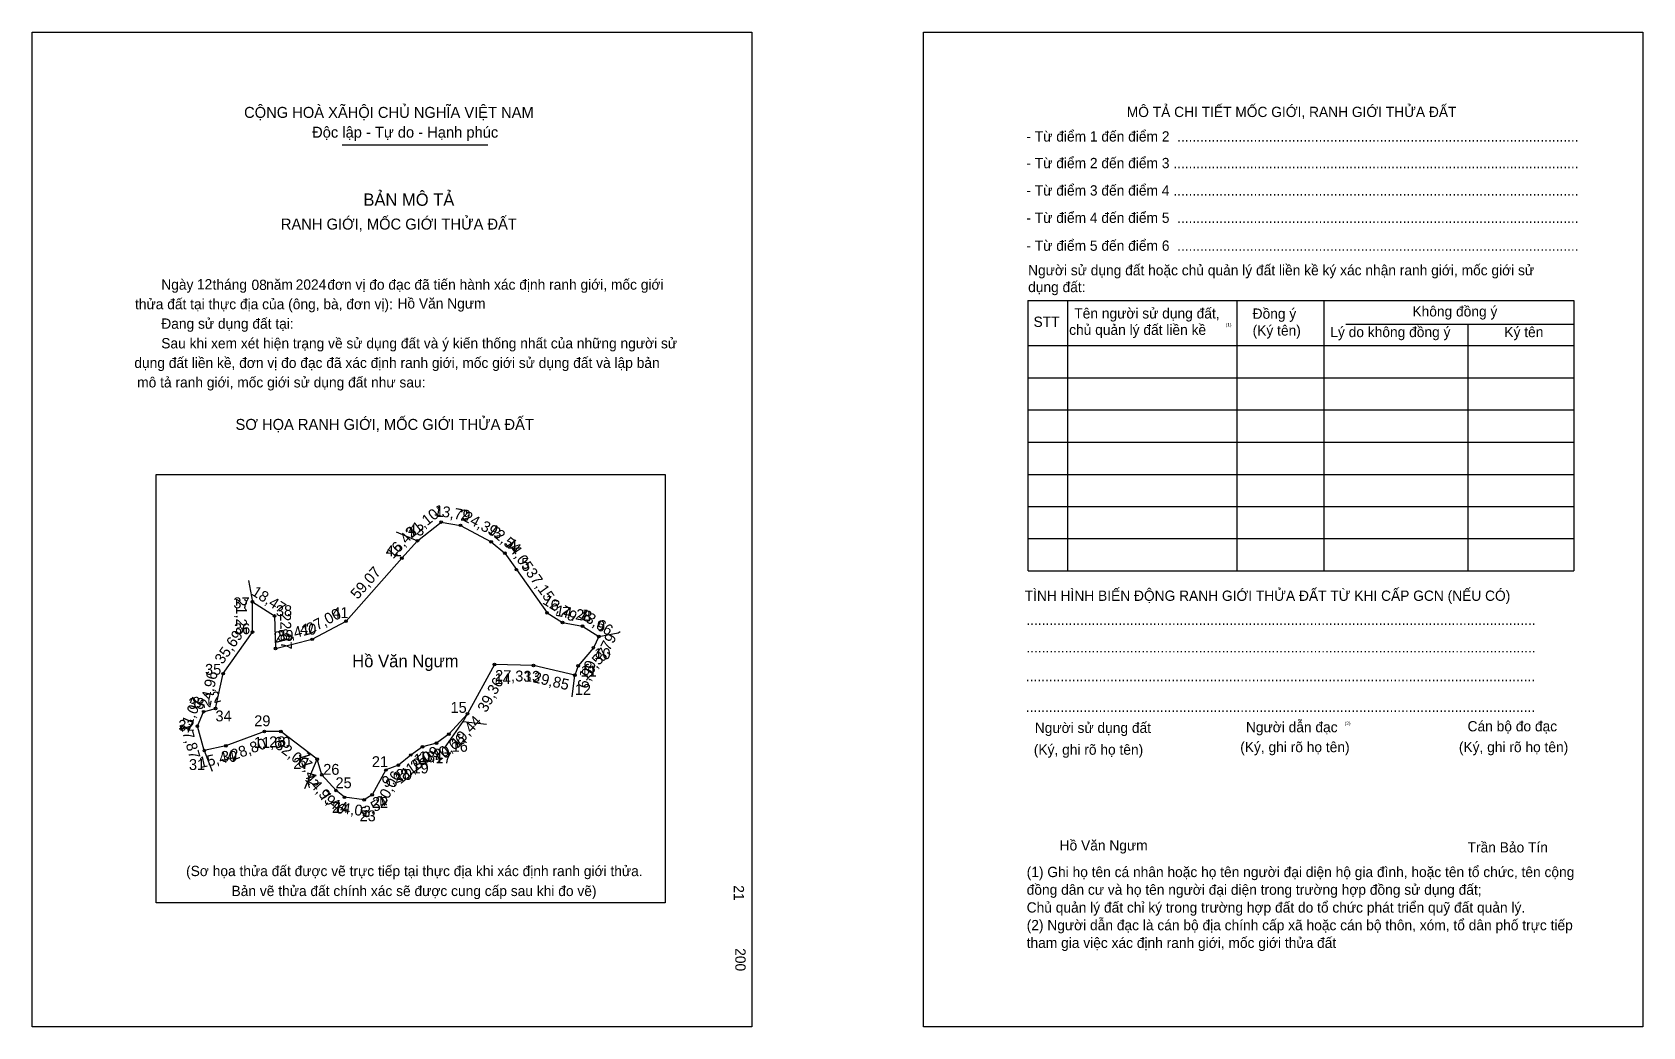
# Model space of a CAD drawing. Extents: x 547643 to 548772, y 1825358 to 1826057.
import ezdxf

# ---------------------------------------------------------------- set-up
doc = ezdxf.new("R2010")
doc.units = 0
for name, color, linetype in [('bmtKhungInTrang1', 7, 'Continuous'), ('bmtKhungInTrang2', 7, 'Continuous'), ('bmtNoiDung', 7, 'Continuous'), ('bmtTemplate', 7, 'Continuous'), ('CanhThua', 7, 'Continuous'), ('ChieuDaiCanhThua', 7, 'Continuous'), ('MocDinhThua', 7, 'Continuous'), ('RauThua', 7, 'Continuous'), ('SoHieuDinhThua', 7, 'Continuous'), ('TenChuSuDung', 7, 'Continuous')]:
    doc.layers.add(name, color=color, linetype=linetype)

msp = doc.modelspace()

# ---------------------------------------------------------------- linework, layer by layer
at = {"layer": 'bmtKhungInTrang1'}
msp.add_lwpolyline([(547642.6, 1826056.5), (548147.3, 1826056.5), (548147.3, 1825358.4), (547642.6, 1825358.4)], close=True, dxfattribs=at)
at = {"layer": 'bmtKhungInTrang2'}
msp.add_lwpolyline([(548267.7, 1826056.5), (548772.4, 1826056.5), (548772.4, 1825358.4), (548267.7, 1825358.4)], close=True, dxfattribs=at)
at = {"layer": 'bmtTemplate'}
for p, q in [((547860.1, 1825977.4), (547962.1, 1825977.4)), ((548368.9, 1825868.3), (548368.9, 1825678.5)), ((548487.7, 1825868.3), (548487.7, 1825678.5)), ((548548.7, 1825868.5), (548548.7, 1825678.5)), ((548724.1, 1825868.3), (548724.1, 1825678.5)), ((548564.2, 1825851.5), (548724.1, 1825851.5)), ((548341.2, 1825836.6), (548724.1, 1825836.6)), ((548341.2, 1825814), (548724.1, 1825814)), ((548341.2, 1825791.4), (548724.1, 1825791.4)), ((548341.2, 1825768.8), (548724.1, 1825768.8)), ((548341.2, 1825746.2), (548724.1, 1825746.2)), ((548341.2, 1825723.7), (548724.1, 1825723.7)), ((548341.2, 1825701.1), (548724.1, 1825701.1)), ((548341.2, 1825678.5), (548724.1, 1825678.5))]:
    msp.add_line(p, q, dxfattribs=at)
for points in [[(548341, 1825868.3), (548724.1, 1825868.3)], [(548341, 1825868.3), (548341, 1825678.5)], [(548649.6, 1825851.3), (548649.6, 1825678.5)]]:
    msp.add_lwpolyline(points, dxfattribs=at)
msp.add_lwpolyline([(547729.4, 1825445.4), (547729.4, 1825746.2), (548086.5, 1825746.2), (548086.5, 1825445.4)], close=True, dxfattribs=at)
at = {"layer": 'CanhThua'}
for p, q in [((547912.9, 1825699.6), (547929.4, 1825712.7)), ((547929.4, 1825712.7), (547943, 1825710.4)), ((547943, 1825710.4), (547964.5, 1825698.8)), ((547901.8, 1825687.4), (547912.9, 1825699.6)), ((547964.5, 1825698.8), (547974.2, 1825690.9)), ((547862.7, 1825643.1), (547901.8, 1825687.4)), ((547974.2, 1825690.9), (547982.2, 1825679.3)), ((547982.2, 1825679.3), (548003.7, 1825649)), ((547797.1, 1825635.5), (547797, 1825656.7)), ((547797, 1825656.7), (547812.6, 1825646.8)), ((547812.6, 1825646.8), (547813.3, 1825623.9)), ((547838.9, 1825630.4), (547862.7, 1825643.1)), ((548003.7, 1825649), (548014.5, 1825642.2)), ((548014.5, 1825642.2), (548028.6, 1825639.7)), ((547776.5, 1825606.3), (547797.1, 1825635.5)), ((548028.6, 1825639.7), (548040.1, 1825632.4)), ((548040.1, 1825632.4), (548036.2, 1825624.5)), ((547813.3, 1825623.9), (547838.9, 1825630.4)), ((548036.2, 1825624.5), (548025.5, 1825611.8)), ((547966.8, 1825612.7), (547947.9, 1825578.2)), ((547994.2, 1825612), (547966.8, 1825612.7)), ((548023.2, 1825605.2), (547994.2, 1825612)), ((548025.5, 1825611.8), (548023.2, 1825605.2)), ((547771.2, 1825581.9), (547776.5, 1825606.3)), ((547758.4, 1825569.5), (547762.8, 1825579.6)), ((547762.8, 1825579.6), (547771.2, 1825581.9)), ((547947.9, 1825578.2), (547934.8, 1825563.8)), ((547763.3, 1825552.3), (547758.4, 1825569.5)), ((547805.4, 1825565.7), (547778.4, 1825555.6)), ((547817, 1825565.7), (547805.4, 1825565.7)), ((547842.5, 1825546.3), (547817, 1825565.7)), ((547934.8, 1825563.8), (547926.2, 1825557.5)), ((547778.4, 1825555.6), (547763.3, 1825552.3)), ((547916.3, 1825555), (547908.1, 1825549.2)), ((547926.2, 1825557.5), (547916.3, 1825555)), ((547845.8, 1825535.3), (547842.5, 1825546.3)), ((547899.4, 1825542.1), (547890.7, 1825538.7)), ((547908.1, 1825549.2), (547899.4, 1825542.1)), ((547855.7, 1825524.2), (547845.8, 1825535.3)), ((547890.7, 1825538.7), (547881.1, 1825521.2)), ((547861.6, 1825519.5), (547855.7, 1825524.2)), ((547875.5, 1825517.7), (547861.6, 1825519.5)), ((547881.1, 1825521.2), (547875.5, 1825517.7))]:
    msp.add_line(p, q, dxfattribs=at)
at = {"layer": 'MocDinhThua'}
for centre in [(547929.4, 1825712.7), (547943, 1825710.4), (547912.9, 1825699.6), (547964.5, 1825698.8), (547901.8, 1825687.4), (547974.2, 1825690.9), (547982.2, 1825679.3), (547797, 1825656.7), (547812.6, 1825646.8), (547862.7, 1825643.1), (548003.7, 1825649), (548014.5, 1825642.2), (547797.1, 1825635.5), (547838.9, 1825630.4), (548028.6, 1825639.7), (548040.1, 1825632.4), (547813.3, 1825623.9), (548036.2, 1825624.5), (547966.8, 1825612.7), (547994.2, 1825612), (548025.5, 1825611.8), (547776.5, 1825606.3), (548023.2, 1825605.2), (547762.8, 1825579.6), (547771.2, 1825581.9), (547947.9, 1825578.2), (547758.4, 1825569.5), (547805.4, 1825565.7), (547817, 1825565.7), (547934.8, 1825563.8), (547763.3, 1825552.3), (547778.4, 1825555.6), (547916.3, 1825555), (547926.2, 1825557.5), (547842.5, 1825546.3), (547899.4, 1825542.1), (547908.1, 1825549.2), (547845.8, 1825535.3), (547890.7, 1825538.7), (547855.7, 1825524.2), (547861.6, 1825519.5), (547875.5, 1825517.7), (547881.1, 1825521.2)]:
    msp.add_circle(centre, 0.916, dxfattribs=at)
at = {"layer": 'RauThua'}
for p, q in [((547897.9, 1825705.8), (547912.9, 1825699.6)), ((547794.2, 1825671.7), (547797, 1825656.7)), ((548040.1, 1825632.4), (548053.5, 1825635)), ((548040.1, 1825632.4), (548053.5, 1825635)), ((548053.5, 1825635), (548054.9, 1825635.8)), ((548053.5, 1825635), (548054.9, 1825635.8)), ((548021.4, 1825590.1), (548023.2, 1825605.2)), ((547944.9, 1825572.7), (547947.9, 1825578.2)), ((547944.9, 1825572.7), (547947.9, 1825578.2)), ((547931.7, 1825554.1), (547944.9, 1825572.7)), ((547944.9, 1825572.7), (547961.2, 1825570.8)), ((547763.3, 1825552.3), (547763.8, 1825550.6)), ((547763.8, 1825550.6), (547768.7, 1825537.9)), ((547833.9, 1825525.8), (547842.5, 1825546.3))]:
    msp.add_line(p, q, dxfattribs=at)

# ---------------------------------------------------------------- texts
at = {"layer": 'bmtNoiDung'}
for s, height, p in [('12', 7.22, (547758.1, 1825876)), ('08', 7.22, (547796.4, 1825875.6)), ('2024', 7.22, (547827.4, 1825875.8)), ('Hồ Văn Ngưm', 7.222, (547898.8, 1825862.6)), ('Hồ Văn Ngưm', 7.222, (548363.3, 1825482.2))]:
    msp.add_text(s, height=height, dxfattribs=at).set_placement(p)
for s, p in [('21', (548134.7, 1825457.8)), ('200', (548135.8, 1825413.6))]:
    msp.add_text(s, height=7.22, rotation=270, dxfattribs=at).set_placement(p)
at = {"layer": 'bmtTemplate'}
for s, height, p in [('CỘNG HOÀ XÃHỘI CHỦ NGHĨA VIỆT NAM', 7.703, (547791.2, 1825996.4)), ('MÔ TẢ CHI TIẾT MỐC GIỚI, RANH GIỚI THỬA ĐẤT', 7.219, (548410.4, 1825997)), ('Độc lập - Tự do - Hạnh phúc', 7.703, (547838.9, 1825982.5)), ('- Từ điểm 1 đến điểm 2  .........................................................................................................', 7.2192, (548340, 1825979.8)), ('- Từ điểm 2 đến điểm 3 ..........................................................................................................', 7.2192, (548340, 1825961.1)), ('- Từ điểm 3 đến điểm 4 ..........................................................................................................', 7.2192, (548340, 1825941.9)), ('BẢN MÔ TẢ', 8.67, (547874.9, 1825934.7)), ('RANH GIỚI, MỐC GIỚI THỬA ĐẤT', 7.703, (547817, 1825918)), ('- Từ điểm 4 đến điểm 5  .........................................................................................................', 7.2192, (548340, 1825922.7)), ('- Từ điểm 5 đến điểm 6  .........................................................................................................', 7.2192, (548340, 1825903.1)), ('Người sử dụng đất hoặc chủ quản lý đất liền kề ký xác nhận ranh giới, mốc giới sử', 7.219, (548341.2, 1825885.9)), ('Ngày     tháng     năm         đơn vị đo đạc đã tiến hành xác định ranh giới, mốc giới ', 7.222, (547733.1, 1825875.8)), ('dụng đất:', 7.22, (548341.2, 1825874.1)), ('thửa đất tại thực địa của (ông, bà, đơn vị):', 7.222, (547714.7, 1825862.1)), ('STT', 7.22, (548345, 1825849.7)), ('Tên người sử dụng đất,', 7.219, (548373.6, 1825855.6)), ('Đồng ý', 7.22, (548498.7, 1825855.4)), ('Không đồng ý', 7.219, (548610.8, 1825857)), ('Đang sử dụng đất tại:', 7.222, (547733.1, 1825848.4)), ('chủ quản lý đất liền kề', 7.219, (548370, 1825844.1)), ('(1)', 2.41, (548479.8, 1825850)), ('(Ký tên)', 7.22, (548498.7, 1825843.6)), ('Lý do không đồng ý', 7.219, (548553.2, 1825842.5)), ('Ký tên', 7.22, (548675.3, 1825842.5)), ('Sau khi xem xét hiện trạng về sử dụng đất và ý kiến thống nhất của những người sử ', 7.222, (547733.1, 1825834.6)), ('dụng đất liền kề, đơn vị đo đạc đã xác định ranh giới, mốc giới sử dụng đất và lập bản', 7.222, (547714.2, 1825820.9)), ('mô tả ranh giới, mốc giới sử dụng đất như sau:', 7.222, (547716.2, 1825807.2)), ('SƠ HỌA RANH GIỚI, MỐC GIỚI THỬA ĐẤT', 7.703, (547785.2, 1825777.4)), ('TÌNH HÌNH BIẾN ĐỘNG RANH GIỚI THỬA ĐẤT TỪ KHI CẤP GCN (NẾU CÓ)', 7.219, (548338.8, 1825657.4)), ('.....................................................................................................................................', 7.23, (548340, 1825640.4)), ('.....................................................................................................................................', 7.23, (548340, 1825621.2)), ('.....................................................................................................................................', 7.23, (548339.6, 1825600.9)), ('.....................................................................................................................................', 7.23, (548339.6, 1825579.4)), ('Người dẫn đạc', 7.219, (548494, 1825565.2)), ('Người sử dụng đất', 7.219, (548345.9, 1825564.7)), ('(2)', 2.41, (548563.3, 1825570.2)), ('Cán bộ đo đạc', 7.219, (548649.5, 1825565.8)), ('(Ký, ghi rõ họ tên)', 7.219, (548345.2, 1825549.4)), ('(Ký, ghi rõ họ tên)', 7.219, (548490, 1825551.2)), ('(Ký, ghi rõ họ tên)', 7.219, (548643.4, 1825551.2)), ('Trần Bảo Tín', 7.219, (548649.5, 1825480.8)), ('(Sơ họa thửa đất được vẽ trực tiếp tại thực địa khi xác định ranh giới thửa.', 7.222, (547750.5, 1825464.2)), ('(1) Ghi họ tên cá nhân hoặc họ tên người đại diện hộ gia đình, hoặc tên tổ chức, tên cộng', 7.219, (548340.2, 1825463.5)), ('Bản vẽ thửa đất chính xác sẽ được cung cấp sau khi đo vẽ)', 7.222, (547782.4, 1825450.2)), ('đồng dân cư và họ tên người đại diện trong trường hợp đồng sử dụng đất;', 7.219, (548340.2, 1825451.1)), ('Chủ quản lý đất chỉ ký trong trường hợp đất do tổ chức phát triển quỹ đất quản lý.', 7.219, (548340.2, 1825438.6)), ('(2) Người dẫn đạc là cán bộ địa chính cấp xã hoặc cán bộ thôn, xóm, tổ dân phố trực tiếp', 7.219, (548340.2, 1825426.2)), ('tham gia việc xác định ranh giới, mốc giới thửa đất', 7.219, (548340.2, 1825413.8))]:
    msp.add_text(s, height=height, dxfattribs=at).set_placement(p)
at = {"layer": 'ChieuDaiCanhThua'}
for s, rotation, p in [('21,10', 38.4563, (547908.5, 1825701)), ('13,79', 350.3335, (547924, 1825717.5)), ('24,39', 331.775, (547944, 1825714.2)), ('12,54', 320.6157, (547961.7, 1825706.1)), ('16,43', 47.7054, (547895.7, 1825686.4)), ('14,05', 304.656, (547973.9, 1825698.1)), ('59,07', 48.5496, (547870.8, 1825658)), ('37,15', 305.2865, (547988.5, 1825677.1)), ('18,47', 327.3594, (547795.8, 1825662)), ('21,25', 270.1753, (547785.5, 1825659.2)), ('12,79', 328.0549, (548000, 1825655.8)), ('14,28', 349.7673, (548009.3, 1825647)), ('22,87', 271.9674, (547816.3, 1825648.6)), ('27,00', 28.1805, (547837.5, 1825633.9)), ('13,66', 327.5648, (548025.3, 1825646.3)), ('35,69', 54.8829, (547776.1, 1825612.4)), ('26,41', 14.1736, (547813.2, 1825627.8)), ('8,79', 63.3766, (548043.8, 1825614.2)), ('16,57', 49.857, (548031.1, 1825600.8)), ('27,33', 358.3981, (547967.1, 1825601.3)), ('6,99', 71.2307, (548031.9, 1825595.2)), ('24,96', 77.7476, (547767.4, 1825582.1)), ('39,36', 61.2523, (547961.1, 1825578.5)), ('29,85', 346.9442, (547993.3, 1825600.4)), ('11,07', 66.5446, (547751.9, 1825564.1)), ('8,72', 14.9797, (547756.3, 1825581.8)), ('19,44', 47.7729, (547941.1, 1825553.6)), ('17,87', 285.9062, (547746.3, 1825570.4)), ('10,66', 36.1392, (547926.7, 1825543.7)), ('15,44', 12.1922, (547760.5, 1825540)), ('28,80', 20.5432, (547783.6, 1825545.3)), ('11,60', 0.1285, (547798.1, 1825554.2)), ('32,06', 322.7176, (547812.3, 1825554.8)), ('10,09', 34.8133, (547908, 1825535.2)), ('10,20', 14.3945, (547911.5, 1825541.9)), ('11,42', 286.843, (547829.4, 1825550)), ('11,25', 39.6491, (547900.9, 1825528.5)), ('14,99', 311.6837, (547833.5, 1825531.9)), ('20,06', 61.118, (547889.6, 1825512.9)), ('9,28', 21.084, (547889.7, 1825526.1)), ('7,46', 321.4409, (547843.6, 1825519.2)), ('6,54', 31.6012, (547875.7, 1825504.4)), ('14,02', 352.7559, (547854.1, 1825508.9))]:
    msp.add_text(s, height=7.64, rotation=rotation, dxfattribs=at).set_placement(p)
at = {"layer": 'SoHieuDinhThua'}
for s, p in [('1', (547925.5, 1825716.3)), ('2', (547942.8, 1825713.8)), ('43', (547906.2, 1825703.3)), ('3', (547966, 1825701.4)), ('4', (547977.1, 1825692.2)), ('42', (547890.5, 1825688.7)), ('5', (547985.7, 1825679.9)), ('37', (547783.7, 1825652.2)), ('38', (547813.5, 1825646.7)), ('6', (548006.2, 1825650.7)), ('7', (548014.5, 1825645.5)), ('41', (547853.1, 1825645.3)), ('8', (548028.6, 1825643)), ('9', (548038.8, 1825636)), ('36', (547784.1, 1825634)), ('39', (547814.5, 1825629.3)), ('40', (547830.5, 1825633.7)), ('10', (548036.9, 1825616.5)), ('35', (547763.8, 1825605.5)), ('13', (547987.5, 1825600.6)), ('11', (548027.2, 1825604.3)), ('14', (547966.9, 1825599)), ('12', (548023.2, 1825591.4)), ('33', (547752.1, 1825581.6)), ('15', (547936, 1825578.8)), ('34', (547771.1, 1825572.8)), ('29', (547798.3, 1825569.4)), ('32', (547745.1, 1825566.2)), ('30', (547774.9, 1825544.4)), ('28', (547808.8, 1825554.6)), ('18', (547913.8, 1825544.2)), ('16', (547936.8, 1825551.5)), ('31', (547752.5, 1825538.7)), ('27', (547825.7, 1825539.5)), ('26', (547846.7, 1825535.3)), ('21', (547880.8, 1825540.7)), ('19', (547909.3, 1825536.3)), ('17', (547925.4, 1825543.4)), ('25', (547855.3, 1825525.9)), ('20', (547897.6, 1825531.7)), ('22', (547880.9, 1825512.1)), ('24', (547852.9, 1825508.6)), ('23', (547872.2, 1825502.7))]:
    msp.add_text(s, height=7.64, dxfattribs=at).set_placement(p)
at = {"layer": 'TenChuSuDung'}
msp.add_text('Hồ Văn Ngưm', height=8.732, dxfattribs=at).set_placement((547867, 1825610.8))

doc.saveas('drawing.dxf')
